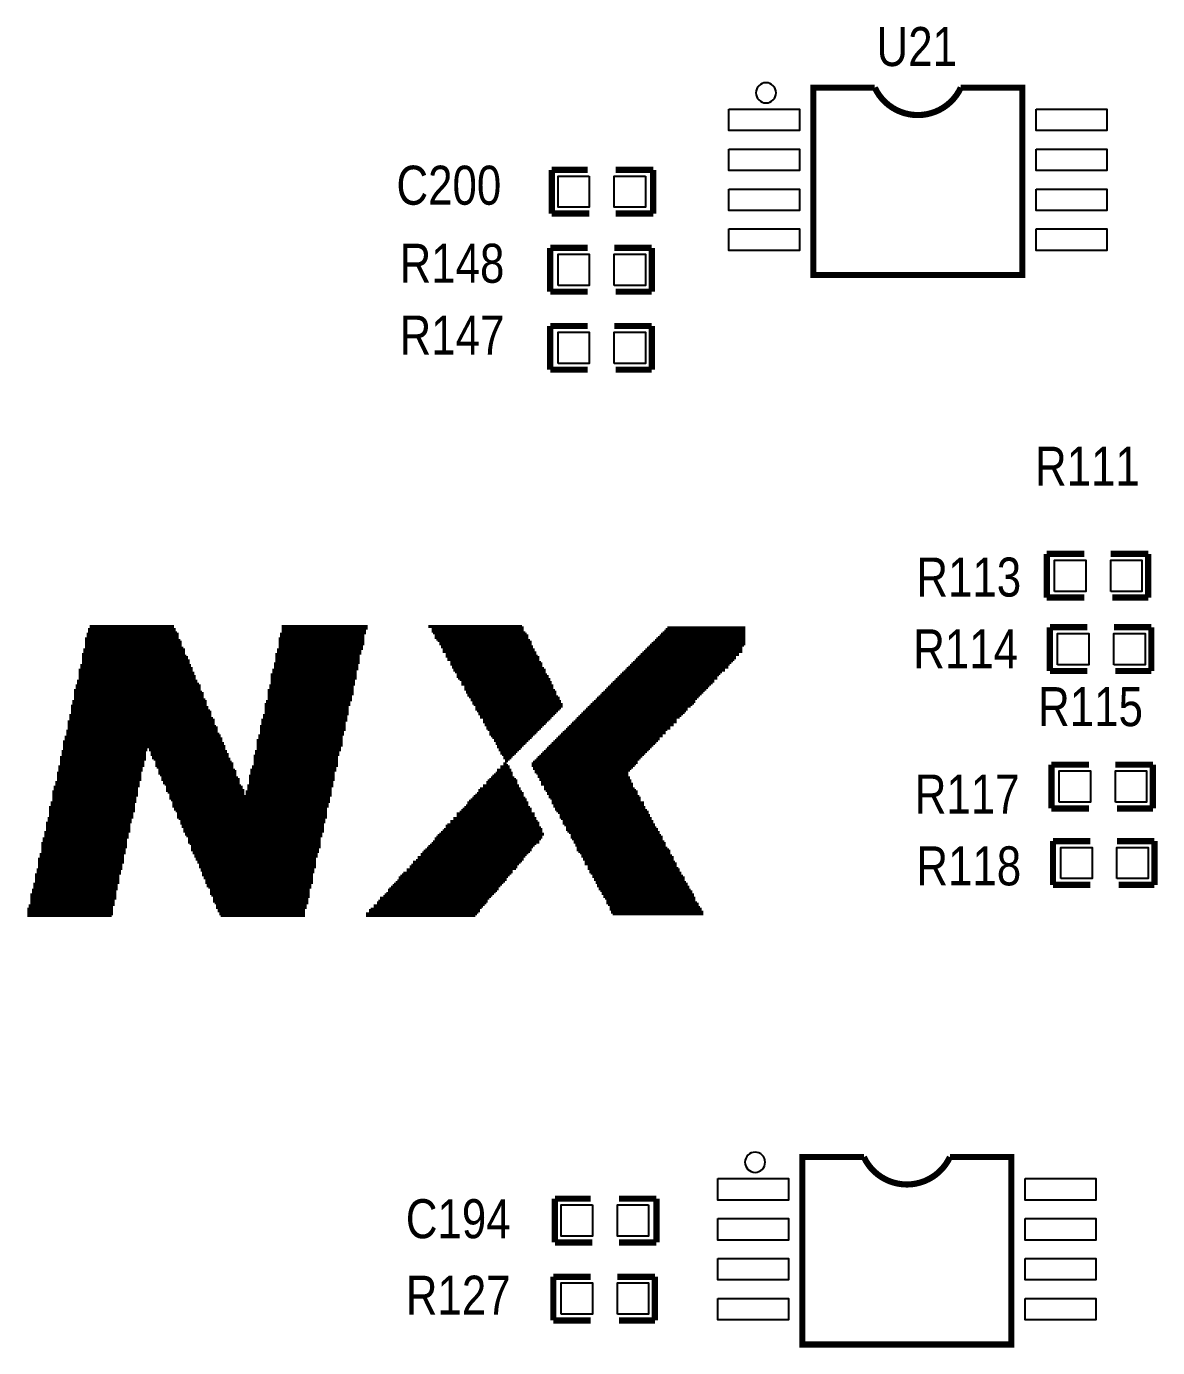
# Model space of a CAD drawing. Extents: x -16 to 114, y 9 to 99.
# Drawn here: x 76.97 to 95.38, y 48.48 to 69.97 of the extents above; entities that cross this region are included whole.
import ezdxf

# ---------------------------------------------------------------- set-up
doc = ezdxf.new("R2010")
doc.units = 0
for name, color, linetype in [('MA_PEN3', 231, 'CONTINUOUS'), ('PG_SILKSCREEN_TOP', 120, 'CONTINUOUS'), ('PIN_TOP', 92, 'CONTINUOUS'), ('RD_SILKSCREEN_TOP', 1, 'CONTINUOUS')]:
    doc.layers.add(name, color=color, linetype=linetype)

msp = doc.modelspace()

# ---------------------------------------------------------------- linework, layer by layer
at = {"layer": 'MA_PEN3', "const_width": 0.0254}
for points in [[(78.0034, 60.2234), (79.375, 60.2234)], [(78.0034, 60.198), (79.375, 60.198)], [(81.1276, 60.2234), (82.5246, 60.2234)], [(81.1276, 60.198), (82.5246, 60.198)], [(83.5152, 60.2234), (85.0392, 60.2234)], [(83.5152, 60.198), (85.0646, 60.198)], [(87.4014, 60.198), (88.6714, 60.198)], [(77.9272, 60.0202), (79.4512, 60.0202)], [(77.9272, 59.9948), (79.4766, 59.9948)], [(77.9272, 59.9694), (79.502, 59.9694)], [(77.9526, 60.0964), (79.4512, 60.0964)], [(77.9526, 60.071), (79.4512, 60.071)], [(77.9526, 60.0456), (79.4512, 60.0456)], [(77.978, 60.1726), (79.4004, 60.1726)], [(77.978, 60.1472), (79.4004, 60.1472)], [(77.978, 60.1218), (79.4258, 60.1218)], [(81.0768, 60.0202), (82.4738, 60.0202)], [(81.0768, 59.9948), (82.4738, 59.9948)], [(81.0768, 59.9694), (82.4738, 59.9694)], [(81.1022, 60.0964), (82.4992, 60.0964)], [(81.1022, 60.071), (82.4738, 60.071)], [(81.1022, 60.0456), (82.4738, 60.0456)], [(81.1276, 60.1726), (82.5246, 60.1726)], [(81.1276, 60.1472), (82.4992, 60.1472)], [(81.1276, 60.1218), (82.4992, 60.1218)], [(83.566, 60.1726), (85.0646, 60.1726)], [(83.566, 60.1472), (85.0646, 60.1472)], [(83.566, 60.1218), (85.09, 60.1218)], [(83.5914, 60.0964), (85.1154, 60.0964)], [(83.6168, 60.071), (85.1408, 60.071)], [(83.6168, 60.0456), (85.1408, 60.0456)], [(83.6168, 60.0202), (85.1408, 60.0202)], [(83.6422, 59.9948), (85.1662, 59.9948)], [(83.6676, 59.9694), (85.1916, 59.9694)], [(87.1728, 59.9694), (88.6714, 59.9694)], [(87.1982, 59.9948), (88.6714, 59.9948)], [(87.2236, 60.0202), (88.6714, 60.0202)], [(87.249, 60.0456), (88.6714, 60.0456)], [(87.2744, 60.071), (88.6714, 60.071)], [(87.2998, 60.0964), (88.6714, 60.0964)], [(87.3252, 60.1218), (88.6714, 60.1218)], [(87.3506, 60.1472), (88.6714, 60.1472)], [(87.376, 60.1726), (88.6714, 60.1726)], [(77.8764, 59.7662), (79.5528, 59.7662)], [(77.9018, 59.8424), (79.5528, 59.8424)], [(77.9018, 59.817), (79.5528, 59.817)], [(77.9018, 59.7916), (79.5528, 59.7916)], [(77.9272, 59.944), (79.502, 59.944)], [(77.9272, 59.9186), (79.502, 59.9186)], [(77.9272, 59.8932), (79.502, 59.8932)], [(77.9272, 59.8678), (79.5274, 59.8678)], [(81.026, 59.7662), (82.423, 59.7662)], [(81.0514, 59.8424), (82.4484, 59.8424)], [(81.0514, 59.817), (82.423, 59.817)], [(81.0514, 59.7916), (82.423, 59.7916)], [(81.0768, 59.944), (82.4738, 59.944)], [(81.0768, 59.9186), (82.4738, 59.9186)], [(81.0768, 59.8932), (82.4484, 59.8932)], [(81.0768, 59.8678), (82.4484, 59.8678)], [(83.693, 59.944), (85.1916, 59.944)], [(83.693, 59.9186), (85.1916, 59.9186)], [(83.7184, 59.8932), (85.217, 59.8932)], [(83.7184, 59.8678), (85.217, 59.8678)], [(83.7438, 59.8424), (85.2424, 59.8424)], [(83.7438, 59.817), (85.2424, 59.817)], [(83.7438, 59.7916), (85.2678, 59.7916)], [(83.7946, 59.7662), (85.2678, 59.7662)], [(86.9696, 59.7662), (88.5698, 59.7662)], [(86.995, 59.7916), (88.6206, 59.7916)], [(87.0204, 59.817), (88.6206, 59.817)], [(87.0458, 59.8424), (88.6206, 59.8424)], [(87.0712, 59.8678), (88.6206, 59.8678)], [(87.0966, 59.8932), (88.646, 59.8932)], [(87.122, 59.9186), (88.6714, 59.9186)], [(87.1474, 59.944), (88.6714, 59.944)], [(77.851, 59.5884), (79.6544, 59.5884)], [(77.851, 59.563), (79.6544, 59.563)], [(77.851, 59.5376), (79.6798, 59.5376)], [(77.8764, 59.7408), (79.5782, 59.7408)], [(77.8764, 59.7154), (79.6036, 59.7154)], [(77.8764, 59.69), (79.6036, 59.69)], [(77.8764, 59.6646), (79.629, 59.6646)], [(77.8764, 59.6392), (79.629, 59.6392)], [(77.8764, 59.6138), (79.629, 59.6138)], [(81.0006, 59.6138), (82.3976, 59.6138)], [(81.0006, 59.5884), (82.3722, 59.5884)], [(81.0006, 59.563), (82.3722, 59.563)], [(81.0006, 59.5376), (82.3722, 59.5376)], [(81.026, 59.7408), (82.3976, 59.7408)], [(81.026, 59.7154), (82.3976, 59.7154)], [(81.026, 59.69), (82.3976, 59.69)], [(81.026, 59.6646), (82.3976, 59.6646)], [(81.026, 59.6392), (82.3976, 59.6392)], [(83.7946, 59.7408), (85.2932, 59.7408)], [(83.7946, 59.7154), (85.3186, 59.7154)], [(83.82, 59.69), (85.3186, 59.69)], [(83.82, 59.6646), (85.3186, 59.6646)], [(83.8708, 59.6392), (85.344, 59.6392)], [(83.8708, 59.6138), (85.3694, 59.6138)], [(83.8708, 59.5884), (85.3694, 59.5884)], [(83.8962, 59.563), (85.3694, 59.563)], [(83.8962, 59.5376), (85.3948, 59.5376)], [(86.741, 59.5376), (88.392, 59.5376)], [(86.7664, 59.563), (88.392, 59.563)], [(86.7918, 59.5884), (88.4174, 59.5884)], [(86.8172, 59.6138), (88.4428, 59.6138)], [(86.8426, 59.6392), (88.4682, 59.6392)], [(86.868, 59.6646), (88.4936, 59.6646)], [(86.8934, 59.69), (88.519, 59.69)], [(86.9188, 59.7154), (88.519, 59.7154)], [(86.9442, 59.7408), (88.5698, 59.7408)], [(77.8002, 59.3344), (79.756, 59.3344)], [(77.8256, 59.5122), (79.6798, 59.5122)], [(77.8256, 59.4868), (79.6798, 59.4868)], [(77.8256, 59.4614), (79.7052, 59.4614)], [(77.8256, 59.436), (79.7052, 59.436)], [(77.8256, 59.4106), (79.7306, 59.4106)], [(77.8256, 59.3852), (79.7306, 59.3852)], [(77.8256, 59.3598), (79.7306, 59.3598)], [(80.9498, 59.436), (82.3468, 59.436)], [(80.9498, 59.4106), (82.3468, 59.4106)], [(80.9498, 59.3852), (82.3468, 59.3852)], [(80.9498, 59.3598), (82.3468, 59.3598)], [(80.9498, 59.3344), (82.3214, 59.3344)], [(80.9752, 59.5122), (82.3722, 59.5122)], [(80.9752, 59.4868), (82.3468, 59.4868)], [(80.9752, 59.4614), (82.3468, 59.4614)], [(83.9216, 59.5122), (85.4202, 59.5122)], [(83.9216, 59.4868), (85.4202, 59.4868)], [(83.947, 59.4614), (85.4202, 59.4614)], [(83.9724, 59.436), (85.4456, 59.436)], [(83.9724, 59.4106), (85.471, 59.4106)], [(83.9724, 59.3852), (85.471, 59.3852)], [(83.9978, 59.3598), (85.4964, 59.3598)], [(84.0232, 59.3344), (85.4964, 59.3344)], [(86.5378, 59.3344), (88.1634, 59.3344)], [(86.5632, 59.3598), (88.2142, 59.3598)], [(86.5886, 59.3852), (88.2142, 59.3852)], [(86.614, 59.4106), (88.2396, 59.4106)], [(86.6394, 59.436), (88.265, 59.436)], [(86.6648, 59.4614), (88.2904, 59.4614)], [(86.6902, 59.4868), (88.3412, 59.4868)], [(86.7156, 59.5122), (88.3412, 59.5122)], [(77.7494, 59.182), (79.8068, 59.182)], [(77.7494, 59.1566), (79.8322, 59.1566)], [(77.7494, 59.1312), (79.8576, 59.1312)], [(77.7494, 59.1058), (79.8576, 59.1058)], [(77.7748, 59.2582), (79.8068, 59.2582)], [(77.7748, 59.2328), (79.8068, 59.2328)], [(77.7748, 59.2074), (79.8068, 59.2074)], [(77.8002, 59.309), (79.756, 59.309)], [(77.8002, 59.2836), (79.7814, 59.2836)], [(80.899, 59.182), (82.296, 59.182)], [(80.899, 59.1566), (82.296, 59.1566)], [(80.899, 59.1312), (82.296, 59.1312)], [(80.899, 59.1058), (82.296, 59.1058)], [(80.9244, 59.2582), (82.3214, 59.2582)], [(80.9244, 59.2328), (82.296, 59.2328)], [(80.9244, 59.2074), (82.296, 59.2074)], [(80.9498, 59.309), (82.3214, 59.309)], [(80.9498, 59.2836), (82.3214, 59.2836)], [(84.0486, 59.309), (85.5218, 59.309)], [(84.0486, 59.2836), (85.5218, 59.2836)], [(84.0486, 59.2582), (85.5472, 59.2582)], [(84.0994, 59.2328), (85.5472, 59.2328)], [(84.0994, 59.2074), (85.5472, 59.2074)], [(84.0994, 59.182), (85.5726, 59.182)], [(84.1248, 59.1566), (85.598, 59.1566)], [(84.1248, 59.1312), (85.598, 59.1312)], [(84.1502, 59.1058), (85.598, 59.1058)], [(86.3092, 59.1058), (87.9602, 59.1058)], [(86.3346, 59.1312), (87.9856, 59.1312)], [(86.36, 59.1566), (88.011, 59.1566)], [(86.3854, 59.182), (88.0364, 59.182)], [(86.4108, 59.2074), (88.0618, 59.2074)], [(86.4362, 59.2328), (88.0872, 59.2328)], [(86.4616, 59.2582), (88.1126, 59.2582)], [(86.487, 59.2836), (88.138, 59.2836)], [(86.5124, 59.309), (88.1634, 59.309)], [(77.6986, 58.928), (79.9084, 58.928)], [(77.6986, 58.9026), (79.9338, 58.9026)], [(77.724, 59.0042), (79.9084, 59.0042)], [(77.724, 58.9788), (79.9084, 58.9788)], [(77.724, 58.9534), (79.9084, 58.9534)], [(77.7494, 59.0804), (79.8576, 59.0804)], [(77.7494, 59.055), (79.8576, 59.055)], [(77.7494, 59.0296), (79.883, 59.0296)], [(80.8482, 58.9534), (82.2452, 58.9534)], [(80.8482, 58.928), (82.2452, 58.928)], [(80.8482, 58.9026), (82.2198, 58.9026)], [(80.8736, 59.0042), (82.2706, 59.0042)], [(80.8736, 58.9788), (82.2452, 58.9788)], [(80.899, 59.0804), (82.2706, 59.0804)], [(80.899, 59.055), (82.2706, 59.055)], [(80.899, 59.0296), (82.2706, 59.0296)], [(84.1502, 59.0804), (85.6234, 59.0804)], [(84.1756, 59.055), (85.6488, 59.055)], [(84.201, 59.0296), (85.6488, 59.0296)], [(84.201, 59.0042), (85.6742, 59.0042)], [(84.2264, 58.9788), (85.6742, 58.9788)], [(84.2264, 58.9534), (85.6996, 58.9534)], [(84.2518, 58.928), (85.6996, 58.928)], [(84.2772, 58.9026), (85.6996, 58.9026)], [(86.106, 58.9026), (87.7824, 58.9026)], [(86.1314, 58.928), (87.8078, 58.928)], [(86.1568, 58.9534), (87.8332, 58.9534)], [(86.1822, 58.9788), (87.8586, 58.9788)], [(86.2076, 59.0042), (87.8586, 59.0042)], [(86.233, 59.0296), (87.884, 59.0296)], [(86.2584, 59.055), (87.9094, 59.055)], [(86.2838, 59.0804), (87.9348, 59.0804)], [(77.6478, 58.674), (80.0354, 58.674)], [(77.6732, 58.7756), (79.9846, 58.7756)], [(77.6732, 58.7502), (79.9846, 58.7502)], [(77.6732, 58.7248), (80.01, 58.7248)], [(77.6732, 58.6994), (80.0354, 58.6994)], [(77.6986, 58.8772), (79.9338, 58.8772)], [(77.6986, 58.8518), (79.9592, 58.8518)], [(77.6986, 58.8264), (79.9846, 58.8264)], [(77.6986, 58.801), (79.9846, 58.801)], [(80.7974, 58.6994), (82.1944, 58.6994)], [(80.7974, 58.674), (82.1944, 58.674)], [(80.8228, 58.7756), (82.2198, 58.7756)], [(80.8228, 58.7502), (82.1944, 58.7502)], [(80.8228, 58.7248), (82.1944, 58.7248)], [(80.8482, 58.8772), (82.2198, 58.8772)], [(80.8482, 58.8518), (82.2198, 58.8518)], [(80.8482, 58.8264), (82.2198, 58.8264)], [(80.8482, 58.801), (82.2198, 58.801)], [(84.2772, 58.8772), (85.6742, 58.8772)], [(84.2772, 58.8518), (85.6488, 58.8518)], [(84.3026, 58.8264), (85.6234, 58.8264)], [(84.328, 58.801), (85.598, 58.801)], [(84.328, 58.7756), (85.5726, 58.7756)], [(84.3534, 58.7502), (85.5472, 58.7502)], [(84.3534, 58.7248), (85.5218, 58.7248)], [(84.4042, 58.6994), (85.4964, 58.6994)], [(84.4042, 58.674), (85.471, 58.674)], [(85.8774, 58.674), (87.5538, 58.674)], [(85.9028, 58.6994), (87.5538, 58.6994)], [(85.9282, 58.7248), (87.6046, 58.7248)], [(85.9536, 58.7502), (87.63, 58.7502)], [(85.979, 58.7756), (87.6554, 58.7756)], [(86.0044, 58.801), (87.6808, 58.801)], [(86.0298, 58.8264), (87.7062, 58.8264)], [(86.0552, 58.8518), (87.7316, 58.8518)], [(86.0806, 58.8772), (87.7316, 58.8772)], [(77.6224, 58.5216), (80.0862, 58.5216)], [(77.6224, 58.4962), (80.0862, 58.4962)], [(77.6224, 58.4708), (80.1116, 58.4708)], [(77.6478, 58.6486), (80.0354, 58.6486)], [(77.6478, 58.6232), (80.0354, 58.6232)], [(77.6478, 58.5978), (80.0608, 58.5978)], [(77.6478, 58.5724), (80.0862, 58.5724)], [(77.6478, 58.547), (80.0862, 58.547)], [(80.772, 58.5978), (82.169, 58.5978)], [(80.772, 58.5724), (82.169, 58.5724)], [(80.772, 58.547), (82.169, 58.547)], [(80.772, 58.5216), (82.169, 58.5216)], [(80.772, 58.4962), (82.1436, 58.4962)], [(80.772, 58.4708), (82.1436, 58.4708)], [(80.7974, 58.6486), (82.169, 58.6486)], [(80.7974, 58.6232), (82.169, 58.6232)], [(84.4042, 58.6486), (85.4456, 58.6486)], [(84.4296, 58.6232), (85.4202, 58.6232)], [(84.4296, 58.5978), (85.3948, 58.5978)], [(84.455, 58.5724), (85.3694, 58.5724)], [(84.455, 58.547), (85.344, 58.547)], [(84.4804, 58.5216), (85.3186, 58.5216)], [(84.5058, 58.4962), (85.2932, 58.4962)], [(84.5058, 58.4708), (85.2678, 58.4708)], [(85.6742, 58.4708), (87.376, 58.4708)], [(85.6996, 58.4962), (87.376, 58.4962)], [(85.725, 58.5216), (87.4014, 58.5216)], [(85.7504, 58.547), (87.4522, 58.547)], [(85.7758, 58.5724), (87.4522, 58.5724)], [(85.8012, 58.5978), (87.503, 58.5978)], [(85.8266, 58.6232), (87.503, 58.6232)], [(85.852, 58.6486), (87.5538, 58.6486)], [(77.5716, 58.3438), (80.1624, 58.3438)], [(77.5716, 58.3184), (80.1878, 58.3184)], [(77.5716, 58.293), (80.1878, 58.293)], [(77.5716, 58.2676), (80.2132, 58.2676)], [(77.5716, 58.2422), (80.2132, 58.2422)], [(77.597, 58.42), (80.137, 58.42)], [(77.597, 58.3946), (80.1624, 58.3946)], [(77.597, 58.3692), (80.1624, 58.3692)], [(77.6224, 58.4454), (80.137, 58.4454)], [(80.7212, 58.3692), (82.1182, 58.3692)], [(80.7212, 58.3438), (82.1182, 58.3438)], [(80.7212, 58.3184), (82.1182, 58.3184)], [(80.7212, 58.293), (82.1182, 58.293)], [(80.7212, 58.2676), (82.1182, 58.2676)], [(80.7212, 58.2422), (82.0928, 58.2422)], [(80.7466, 58.4454), (82.1436, 58.4454)], [(80.7466, 58.42), (82.1182, 58.42)], [(80.7466, 58.3946), (82.1182, 58.3946)], [(84.5058, 58.4454), (85.2424, 58.4454)], [(84.5312, 58.42), (85.217, 58.42)], [(84.5566, 58.3946), (85.1916, 58.3946)], [(84.582, 58.3692), (85.1662, 58.3692)], [(84.582, 58.3438), (85.1408, 58.3438)], [(84.6074, 58.3184), (85.1154, 58.3184)], [(84.6074, 58.293), (85.09, 58.293)], [(84.6328, 58.2676), (85.0646, 58.2676)], [(84.6328, 58.2422), (85.0392, 58.2422)], [(85.4456, 58.2422), (87.1474, 58.2422)], [(85.471, 58.2676), (87.1728, 58.2676)], [(85.4964, 58.293), (87.1982, 58.293)], [(85.5218, 58.3184), (87.2236, 58.3184)], [(85.5472, 58.3438), (87.249, 58.3438)], [(85.5726, 58.3692), (87.2744, 58.3692)], [(85.598, 58.3946), (87.2744, 58.3946)], [(85.6234, 58.42), (87.3252, 58.42)], [(85.6488, 58.4454), (87.3252, 58.4454)], [(77.5208, 58.0898), (78.9178, 58.0898)], [(77.5208, 58.0644), (78.9178, 58.0644)], [(77.5208, 58.039), (78.9178, 58.039)], [(77.5462, 58.1914), (78.9432, 58.1914)], [(77.5462, 58.166), (78.9178, 58.166)], [(77.5462, 58.1406), (78.9178, 58.1406)], [(77.5462, 58.1152), (78.9178, 58.1152)], [(77.5716, 58.2168), (78.9432, 58.2168)], [(78.9686, 58.2168), (80.2132, 58.2168)], [(78.9686, 58.1914), (80.2386, 58.1914)], [(78.994, 58.166), (80.2386, 58.166)], [(78.994, 58.1406), (80.264, 58.1406)], [(78.994, 58.1152), (80.264, 58.1152)], [(79.0194, 58.0898), (80.264, 58.0898)], [(79.0194, 58.0644), (80.2894, 58.0644)], [(79.0448, 58.039), (80.2894, 58.039)], [(80.6704, 58.1152), (82.0674, 58.1152)], [(80.6704, 58.0898), (82.042, 58.0898)], [(80.6704, 58.0644), (82.042, 58.0644)], [(80.6704, 58.039), (82.042, 58.039)], [(80.6958, 58.1914), (82.0928, 58.1914)], [(80.6958, 58.166), (82.0674, 58.166)], [(80.6958, 58.1406), (82.0674, 58.1406)], [(80.7212, 58.2168), (82.0928, 58.2168)], [(84.6582, 58.2168), (85.0138, 58.2168)], [(84.6582, 58.1914), (84.9884, 58.1914)], [(84.6836, 58.166), (84.963, 58.166)], [(84.6836, 58.1406), (84.9376, 58.1406)], [(84.709, 58.1152), (84.9122, 58.1152)], [(84.7344, 58.0898), (84.8868, 58.0898)], [(84.7344, 58.0644), (84.8614, 58.0644)], [(84.7598, 58.039), (84.836, 58.039)], [(85.2424, 58.039), (86.9442, 58.039)], [(85.2678, 58.0644), (86.9696, 58.0644)], [(85.2932, 58.0898), (86.995, 58.0898)], [(85.3186, 58.1152), (87.0204, 58.1152)], [(85.344, 58.1406), (87.0458, 58.1406)], [(85.3694, 58.166), (87.0712, 58.166)], [(85.3948, 58.1914), (87.0966, 58.1914)], [(85.4202, 58.2168), (87.122, 58.2168)], [(77.47, 57.8358), (78.8416, 57.8358)], [(77.47, 57.8104), (78.8416, 57.8104)], [(77.4954, 57.9374), (78.8924, 57.9374)], [(77.4954, 57.912), (78.867, 57.912)], [(77.4954, 57.8866), (78.867, 57.8866)], [(77.4954, 57.8612), (78.867, 57.8612)], [(77.5208, 58.0136), (78.8924, 58.0136)], [(77.5208, 57.9882), (78.8924, 57.9882)], [(77.5208, 57.9628), (78.8924, 57.9628)], [(79.0702, 58.0136), (80.3148, 58.0136)], [(79.0702, 57.9882), (80.3402, 57.9882)], [(79.0702, 57.9628), (80.3402, 57.9628)], [(79.0702, 57.9374), (80.3402, 57.9374)], [(79.0956, 57.912), (80.3402, 57.912)], [(79.121, 57.8866), (80.3656, 57.8866)], [(79.121, 57.8612), (80.391, 57.8612)], [(79.121, 57.8358), (80.391, 57.8358)], [(79.121, 57.8104), (80.391, 57.8104)], [(80.6196, 57.8866), (82.0166, 57.8866)], [(80.6196, 57.8612), (82.0166, 57.8612)], [(80.6196, 57.8358), (81.9912, 57.8358)], [(80.6196, 57.8104), (81.9912, 57.8104)], [(80.645, 57.9374), (82.042, 57.9374)], [(80.645, 57.912), (82.0166, 57.912)], [(80.6704, 58.0136), (82.042, 58.0136)], [(80.6704, 57.9882), (82.042, 57.9882)], [(80.6704, 57.9628), (82.042, 57.9628)], [(84.582, 57.8104), (84.8868, 57.8104)], [(84.6074, 57.8358), (84.8868, 57.8358)], [(84.6328, 57.8866), (84.8614, 57.8866)], [(84.6328, 57.8612), (84.8614, 57.8612)], [(84.6836, 57.9374), (84.836, 57.9374)], [(84.6836, 57.912), (84.836, 57.912)], [(84.7344, 57.9882), (84.7852, 57.9882)], [(84.7344, 57.9628), (84.8106, 57.9628)], [(84.7598, 58.0136), (84.8106, 58.0136)], [(85.1916, 57.9882), (86.9188, 57.9882)], [(85.1916, 57.9628), (86.8934, 57.9628)], [(85.1916, 57.9374), (86.868, 57.9374)], [(85.217, 58.0136), (86.9188, 58.0136)], [(85.217, 57.912), (86.8426, 57.912)], [(85.217, 57.8866), (86.8172, 57.8866)], [(85.2424, 57.8612), (86.7918, 57.8612)], [(85.2424, 57.8358), (86.7664, 57.8358)], [(85.2678, 57.8104), (86.7664, 57.8104)], [(77.4192, 57.6072), (78.8162, 57.6072)], [(77.4446, 57.6834), (78.8162, 57.6834)], [(77.4446, 57.658), (78.8162, 57.658)], [(77.4446, 57.6326), (78.8162, 57.6326)], [(77.47, 57.785), (78.8416, 57.785)], [(77.47, 57.7596), (78.8416, 57.7596)], [(77.47, 57.7342), (78.8416, 57.7342)], [(77.47, 57.7088), (78.8416, 57.7088)], [(79.1464, 57.785), (80.391, 57.785)], [(79.1718, 57.7596), (80.4164, 57.7596)], [(79.1718, 57.7342), (80.4418, 57.7342)], [(79.1718, 57.7088), (80.4418, 57.7088)], [(79.1972, 57.6834), (80.4418, 57.6834)], [(79.1972, 57.658), (80.4418, 57.658)], [(79.2226, 57.6326), (80.4672, 57.6326)], [(79.248, 57.6072), (80.4926, 57.6072)], [(80.5688, 57.6326), (81.9658, 57.6326)], [(80.5688, 57.6072), (81.9658, 57.6072)], [(80.5942, 57.785), (81.9912, 57.785)], [(80.5942, 57.7596), (81.9912, 57.7596)], [(80.5942, 57.7342), (81.9912, 57.7342)], [(80.5942, 57.7088), (81.9912, 57.7088)], [(80.5942, 57.6834), (81.9658, 57.6834)], [(80.5942, 57.658), (81.9658, 57.658)], [(84.4042, 57.6326), (84.9884, 57.6326)], [(84.4042, 57.6072), (84.9884, 57.6072)], [(84.455, 57.6834), (84.963, 57.6834)], [(84.455, 57.658), (84.963, 57.658)], [(84.4804, 57.7088), (84.963, 57.7088)], [(84.5058, 57.7342), (84.9376, 57.7342)], [(84.5312, 57.7596), (84.9122, 57.7596)], [(84.5566, 57.785), (84.8868, 57.785)], [(85.2932, 57.785), (86.7664, 57.785)], [(85.2932, 57.7596), (86.7918, 57.7596)], [(85.3186, 57.7342), (86.7918, 57.7342)], [(85.3186, 57.7088), (86.8172, 57.7088)], [(85.344, 57.6834), (86.8172, 57.6834)], [(85.344, 57.658), (86.8426, 57.658)], [(85.344, 57.6326), (86.8426, 57.6326)], [(85.3948, 57.6072), (86.8426, 57.6072)], [(77.3938, 57.531), (78.7908, 57.531)], [(77.3938, 57.5056), (78.7908, 57.5056)], [(77.3938, 57.4802), (78.7908, 57.4802)], [(77.3938, 57.4548), (78.7908, 57.4548)], [(77.3938, 57.4294), (78.7654, 57.4294)], [(77.3938, 57.404), (78.7654, 57.404)], [(77.3938, 57.3786), (78.7654, 57.3786)], [(77.4192, 57.5818), (78.7908, 57.5818)], [(77.4192, 57.5564), (78.7908, 57.5564)], [(79.248, 57.5818), (80.4926, 57.5818)], [(79.248, 57.5564), (80.518, 57.5564)], [(79.248, 57.531), (80.518, 57.531)], [(79.2734, 57.5056), (80.518, 57.5056)], [(79.2988, 57.4802), (80.518, 57.4802)], [(79.2988, 57.4548), (81.9404, 57.4548)], [(79.2988, 57.4294), (81.915, 57.4294)], [(79.2988, 57.404), (81.915, 57.404)], [(79.3242, 57.3786), (81.915, 57.3786)], [(80.5434, 57.531), (81.9404, 57.531)], [(80.5434, 57.5056), (81.9404, 57.5056)], [(80.5434, 57.4802), (81.9404, 57.4802)], [(80.5688, 57.5818), (81.9404, 57.5818)], [(80.5688, 57.5564), (81.9404, 57.5564)], [(84.1756, 57.3786), (85.1154, 57.3786)], [(84.201, 57.404), (85.1154, 57.404)], [(84.2264, 57.4294), (85.09, 57.4294)], [(84.2518, 57.4548), (85.0646, 57.4548)], [(84.2772, 57.4802), (85.0646, 57.4802)], [(84.3026, 57.5056), (85.0646, 57.5056)], [(84.328, 57.5564), (85.0138, 57.5564)], [(84.328, 57.531), (85.0392, 57.531)], [(84.3534, 57.5818), (85.0138, 57.5818)], [(85.3948, 57.5818), (86.868, 57.5818)], [(85.3948, 57.5564), (86.8934, 57.5564)], [(85.4202, 57.531), (86.9188, 57.531)], [(85.4456, 57.5056), (86.9188, 57.5056)], [(85.4456, 57.4802), (86.9188, 57.4802)], [(85.471, 57.4548), (86.9442, 57.4548)], [(85.471, 57.4294), (86.9696, 57.4294)], [(85.4964, 57.404), (86.9696, 57.404)], [(85.5218, 57.3786), (86.9696, 57.3786)], [(77.343, 57.277), (78.74, 57.277)], [(77.343, 57.2516), (78.74, 57.2516)], [(77.343, 57.2262), (78.74, 57.2262)], [(77.343, 57.2008), (78.74, 57.2008)], [(77.343, 57.1754), (78.7146, 57.1754)], [(77.3684, 57.3532), (78.7654, 57.3532)], [(77.3684, 57.3278), (78.74, 57.3278)], [(77.3684, 57.3024), (78.74, 57.3024)], [(79.3496, 57.3532), (81.915, 57.3532)], [(79.3496, 57.3278), (81.8896, 57.3278)], [(79.3496, 57.3024), (81.8896, 57.3024)], [(79.3496, 57.277), (81.8896, 57.277)], [(79.375, 57.2516), (81.8642, 57.2516)], [(79.375, 57.2262), (81.8642, 57.2262)], [(79.4004, 57.2008), (81.8642, 57.2008)], [(79.4258, 57.1754), (81.8642, 57.1754)], [(83.9724, 57.1754), (85.2424, 57.1754)], [(84.0232, 57.2008), (85.1916, 57.2008)], [(84.0486, 57.2262), (85.1916, 57.2262)], [(84.074, 57.2516), (85.1916, 57.2516)], [(84.0994, 57.277), (85.1662, 57.277)], [(84.1248, 57.3024), (85.1408, 57.3024)], [(84.1502, 57.3532), (85.1408, 57.3532)], [(84.1502, 57.3278), (85.1408, 57.3278)], [(85.5218, 57.3532), (87.0204, 57.3532)], [(85.5218, 57.3278), (87.0204, 57.3278)], [(85.5472, 57.3024), (87.0204, 57.3024)], [(85.5472, 57.277), (87.0458, 57.277)], [(85.5726, 57.2516), (87.0458, 57.2516)], [(85.5726, 57.2262), (87.0712, 57.2262)], [(85.598, 57.2008), (87.0966, 57.2008)], [(85.6234, 57.1754), (87.0966, 57.1754)], [(77.2922, 57.023), (78.6892, 57.023)], [(77.2922, 56.9976), (78.6638, 56.9976)], [(77.2922, 56.9722), (78.6638, 56.9722)], [(77.3176, 57.0992), (78.7146, 57.0992)], [(77.3176, 57.0738), (78.6892, 57.0738)], [(77.3176, 57.0484), (78.6892, 57.0484)], [(77.343, 57.15), (78.7146, 57.15)], [(77.343, 57.1246), (78.7146, 57.1246)], [(79.4258, 57.15), (81.8642, 57.15)], [(79.4258, 57.1246), (81.8642, 57.1246)], [(79.4258, 57.0992), (81.8642, 57.0992)], [(79.4512, 57.0738), (81.8388, 57.0738)], [(79.4766, 57.0484), (81.8388, 57.0484)], [(79.4766, 57.023), (81.8388, 57.023)], [(79.4766, 56.9976), (81.8134, 56.9976)], [(79.502, 56.9722), (81.8134, 56.9722)], [(83.7946, 56.9722), (85.3186, 56.9722)], [(83.82, 56.9976), (85.3186, 56.9976)], [(83.8708, 57.0484), (85.2932, 57.0484)], [(83.8708, 57.023), (85.3186, 57.023)], [(83.9216, 57.0992), (85.2678, 57.0992)], [(83.9216, 57.0738), (85.2678, 57.0738)], [(83.9724, 57.15), (85.2424, 57.15)], [(83.9724, 57.1246), (85.2424, 57.1246)], [(85.6488, 57.15), (87.122, 57.15)], [(85.6488, 57.1246), (87.122, 57.1246)], [(85.6488, 57.0992), (87.1474, 57.0992)], [(85.6742, 57.0738), (87.1474, 57.0738)], [(85.6996, 57.0484), (87.1728, 57.0484)], [(85.6996, 57.023), (87.1728, 57.023)], [(85.6996, 56.9976), (87.1982, 56.9976)], [(85.725, 56.9722), (87.1982, 56.9722)], [(77.2414, 56.769), (78.6384, 56.769)], [(77.2414, 56.7436), (78.613, 56.7436)], [(77.2668, 56.8706), (78.6638, 56.8706)], [(77.2668, 56.8452), (78.6384, 56.8452)], [(77.2668, 56.8198), (78.6384, 56.8198)], [(77.2668, 56.7944), (78.6384, 56.7944)], [(77.2922, 56.9468), (78.6638, 56.9468)], [(77.2922, 56.9214), (78.6638, 56.9214)], [(77.2922, 56.896), (78.6638, 56.896)], [(79.502, 56.9468), (81.8134, 56.9468)], [(79.5274, 56.9214), (81.8134, 56.9214)], [(79.5274, 56.896), (81.8134, 56.896)], [(79.5274, 56.8706), (81.8134, 56.8706)], [(79.5528, 56.8452), (81.788, 56.8452)], [(79.5528, 56.8198), (81.788, 56.8198)], [(79.5782, 56.7944), (81.788, 56.7944)], [(79.6036, 56.769), (81.7626, 56.769)], [(79.6036, 56.7436), (81.7626, 56.7436)], [(83.6168, 56.769), (85.3694, 56.769)], [(83.6168, 56.7436), (85.344, 56.7436)], [(83.6422, 56.7944), (85.3694, 56.7944)], [(83.6676, 56.8198), (85.3948, 56.8198)], [(83.693, 56.8452), (85.3948, 56.8452)], [(83.7184, 56.8706), (85.3694, 56.8706)], [(83.7438, 56.896), (85.3694, 56.896)], [(83.7692, 56.9214), (85.3694, 56.9214)], [(83.7946, 56.9468), (85.344, 56.9468)], [(85.7504, 56.9468), (87.2236, 56.9468)], [(85.7504, 56.9214), (87.249, 56.9214)], [(85.7504, 56.896), (87.249, 56.896)], [(85.7758, 56.8706), (87.2744, 56.8706)], [(85.8012, 56.8452), (87.2744, 56.8452)], [(85.8266, 56.8198), (87.2998, 56.8198)], [(85.8266, 56.7944), (87.3252, 56.7944)], [(85.8266, 56.769), (87.3252, 56.769)], [(85.852, 56.7436), (87.3252, 56.7436)], [(77.216, 56.6928), (78.613, 56.6928)], [(77.216, 56.6674), (78.613, 56.6674)], [(77.216, 56.642), (78.613, 56.642)], [(77.216, 56.6166), (78.613, 56.6166)], [(77.216, 56.5912), (78.5876, 56.5912)], [(77.216, 56.5658), (78.5876, 56.5658)], [(77.216, 56.5404), (78.5876, 56.5404)], [(77.2414, 56.7182), (78.613, 56.7182)], [(79.6036, 56.7182), (81.7626, 56.7182)], [(79.6036, 56.6928), (81.7626, 56.6928)], [(79.629, 56.6674), (81.7626, 56.6674)], [(79.6544, 56.642), (81.7626, 56.642)], [(79.6544, 56.6166), (81.7626, 56.6166)], [(79.6544, 56.5912), (81.7372, 56.5912)], [(79.6544, 56.5658), (81.7372, 56.5658)], [(79.6798, 56.5404), (81.7372, 56.5404)], [(83.4136, 56.5404), (85.1662, 56.5404)], [(83.439, 56.5658), (85.1916, 56.5658)], [(83.4644, 56.5912), (85.1916, 56.5912)], [(83.4898, 56.6166), (85.217, 56.6166)], [(83.5152, 56.642), (85.2424, 56.642)], [(83.5406, 56.6674), (85.2678, 56.6674)], [(83.566, 56.6928), (85.3186, 56.6928)], [(83.5914, 56.7182), (85.3186, 56.7182)], [(85.8774, 56.7182), (87.3506, 56.7182)], [(85.8774, 56.6928), (87.376, 56.6928)], [(85.9028, 56.6674), (87.376, 56.6674)], [(85.9028, 56.642), (87.376, 56.642)], [(85.9282, 56.6166), (87.4014, 56.6166)], [(85.9282, 56.5912), (87.4268, 56.5912)], [(85.9282, 56.5658), (87.4522, 56.5658)], [(85.9536, 56.5404), (87.4522, 56.5404)], [(77.1652, 56.4388), (78.5622, 56.4388)], [(77.1652, 56.4134), (78.5622, 56.4134)], [(77.1652, 56.388), (78.5622, 56.388)], [(77.1652, 56.3626), (78.5622, 56.3626)], [(77.1652, 56.3372), (78.5368, 56.3372)], [(77.1652, 56.3118), (78.5368, 56.3118)], [(77.1906, 56.515), (78.5876, 56.515)], [(77.1906, 56.4896), (78.5622, 56.4896)], [(77.1906, 56.4642), (78.5622, 56.4642)], [(79.6798, 56.515), (81.7118, 56.515)], [(79.7052, 56.4896), (81.7118, 56.4896)], [(79.7052, 56.4642), (81.7118, 56.4642)], [(79.7306, 56.4388), (81.6864, 56.4388)], [(79.7306, 56.4134), (81.6864, 56.4134)], [(79.756, 56.388), (81.6864, 56.388)], [(79.756, 56.3626), (81.6864, 56.3626)], [(79.7814, 56.3372), (81.6864, 56.3372)], [(79.7814, 56.3118), (81.6864, 56.3118)], [(83.2104, 56.3118), (84.963, 56.3118)], [(83.2358, 56.3372), (84.9884, 56.3372)], [(83.2612, 56.388), (85.0392, 56.388)], [(83.2612, 56.3626), (85.0138, 56.3626)], [(83.312, 56.4134), (85.0646, 56.4134)], [(83.3374, 56.4642), (85.09, 56.4642)], [(83.3374, 56.4388), (85.0646, 56.4388)], [(83.3882, 56.515), (85.1408, 56.515)], [(83.3882, 56.4896), (85.1154, 56.4896)], [(85.979, 56.515), (87.4522, 56.515)], [(86.0044, 56.4896), (87.4776, 56.4896)], [(86.0044, 56.4642), (87.503, 56.4642)], [(86.0298, 56.4388), (87.503, 56.4388)], [(86.0298, 56.4134), (87.503, 56.4134)], [(86.0552, 56.388), (87.5284, 56.388)], [(86.0552, 56.3626), (87.5538, 56.3626)], [(86.0552, 56.3372), (87.5538, 56.3372)], [(86.106, 56.3118), (87.5538, 56.3118)], [(77.1144, 56.1848), (78.5114, 56.1848)], [(77.1144, 56.1594), (78.486, 56.1594)], [(77.1144, 56.134), (78.486, 56.134)], [(77.1144, 56.1086), (78.486, 56.1086)], [(77.1398, 56.261), (78.5368, 56.261)], [(77.1398, 56.2356), (78.5114, 56.2356)], [(77.1398, 56.2102), (78.5114, 56.2102)], [(77.1652, 56.2864), (78.5368, 56.2864)], [(79.7814, 56.2864), (81.6864, 56.2864)], [(79.8068, 56.261), (81.661, 56.261)], [(79.8068, 56.2356), (81.661, 56.2356)], [(79.8322, 56.2102), (81.661, 56.2102)], [(79.8322, 56.1848), (81.6356, 56.1848)], [(79.8322, 56.1594), (81.6356, 56.1594)], [(79.8576, 56.134), (81.6356, 56.134)], [(79.8576, 56.1086), (81.6356, 56.1086)], [(83.0326, 56.134), (84.8106, 56.134)], [(83.0326, 56.1086), (84.7852, 56.1086)], [(83.058, 56.1594), (84.836, 56.1594)], [(83.0834, 56.1848), (84.8614, 56.1848)], [(83.1088, 56.2102), (84.8868, 56.2102)], [(83.1596, 56.261), (84.9376, 56.261)], [(83.1596, 56.2356), (84.8868, 56.2356)], [(83.2104, 56.2864), (84.963, 56.2864)], [(86.106, 56.2864), (87.5792, 56.2864)], [(86.106, 56.261), (87.6046, 56.261)], [(86.1314, 56.2356), (87.6046, 56.2356)], [(86.1314, 56.2102), (87.63, 56.2102)], [(86.1568, 56.1848), (87.63, 56.1848)], [(86.1822, 56.1594), (87.6554, 56.1594)], [(86.1822, 56.134), (87.6808, 56.134)], [(86.2076, 56.1086), (87.6808, 56.1086)], [(77.0636, 55.9308), (78.4606, 55.9308)], [(77.0636, 55.9054), (78.4352, 55.9054)], [(77.0636, 55.88), (78.4352, 55.88)], [(77.089, 56.0324), (78.486, 56.0324)], [(77.089, 56.007), (78.4606, 56.007)], [(77.089, 55.9816), (78.4606, 55.9816)], [(77.089, 55.9562), (78.4606, 55.9562)], [(77.1144, 56.0832), (78.486, 56.0832)], [(77.1144, 56.0578), (78.486, 56.0578)], [(79.883, 56.0832), (81.6356, 56.0832)], [(79.883, 56.0578), (81.6356, 56.0578)], [(79.883, 56.0324), (81.6356, 56.0324)], [(79.9084, 56.007), (81.6102, 56.007)], [(79.9084, 55.9816), (81.6102, 55.9816)], [(79.9338, 55.9562), (81.6102, 55.9562)], [(79.9592, 55.9308), (81.5848, 55.9308)], [(79.9592, 55.9054), (81.5848, 55.9054)], [(79.9592, 55.88), (81.5848, 55.88)], [(82.8294, 55.88), (84.6074, 55.88)], [(82.8548, 55.9308), (84.6582, 55.9308)], [(82.8548, 55.9054), (84.6328, 55.9054)], [(82.8802, 55.9562), (84.6582, 55.9562)], [(82.9056, 55.9816), (84.6836, 55.9816)], [(82.931, 56.007), (84.709, 56.007)], [(82.9564, 56.0324), (84.7344, 56.0324)], [(82.9818, 56.0578), (84.7598, 56.0578)], [(83.0072, 56.0832), (84.7852, 56.0832)], [(86.2076, 56.0832), (87.6808, 56.0832)], [(86.233, 56.0578), (87.7062, 56.0578)], [(86.233, 56.0324), (87.7316, 56.0324)], [(86.2584, 56.007), (87.7316, 56.007)], [(86.2584, 55.9816), (87.757, 55.9816)], [(86.2838, 55.9562), (87.757, 55.9562)], [(86.2838, 55.9308), (87.7824, 55.9308)], [(86.3092, 55.9054), (87.8078, 55.9054)], [(86.3346, 55.88), (87.8078, 55.88)], [(77.0128, 55.6768), (78.4098, 55.6768)], [(77.0382, 55.8546), (78.4352, 55.8546)], [(77.0382, 55.8292), (78.4352, 55.8292)], [(77.0382, 55.8038), (78.4352, 55.8038)], [(77.0382, 55.7784), (78.4352, 55.7784)], [(77.0382, 55.753), (78.4098, 55.753)], [(77.0382, 55.7276), (78.4098, 55.7276)], [(77.0382, 55.7022), (78.4098, 55.7022)], [(79.9592, 55.8546), (81.5848, 55.8546)], [(79.9846, 55.8292), (81.5848, 55.8292)], [(80.01, 55.8038), (81.5848, 55.8038)], [(80.01, 55.7784), (81.5594, 55.7784)], [(80.01, 55.753), (81.5594, 55.753)], [(80.01, 55.7276), (81.5594, 55.7276)], [(80.0354, 55.7022), (81.5594, 55.7022)], [(80.0608, 55.6768), (81.534, 55.6768)], [(82.6262, 55.6768), (84.4296, 55.6768)], [(82.677, 55.7276), (84.4804, 55.7276)], [(82.677, 55.7022), (84.455, 55.7022)], [(82.7024, 55.753), (84.4804, 55.753)], [(82.7278, 55.8038), (84.5312, 55.8038)], [(82.7278, 55.7784), (84.5058, 55.7784)], [(82.7786, 55.8292), (84.5566, 55.8292)], [(82.804, 55.8546), (84.582, 55.8546)], [(86.3346, 55.8546), (87.8332, 55.8546)], [(86.36, 55.8292), (87.8332, 55.8292)], [(86.36, 55.8038), (87.8586, 55.8038)], [(86.3854, 55.7784), (87.8586, 55.7784)], [(86.4108, 55.753), (87.8586, 55.753)], [(86.4108, 55.7276), (87.884, 55.7276)], [(86.4108, 55.7022), (87.9094, 55.7022)], [(86.4362, 55.6768), (87.9094, 55.6768)], [(76.9874, 55.626), (78.3844, 55.626)], [(76.9874, 55.6006), (78.3844, 55.6006)], [(76.9874, 55.5752), (78.3844, 55.5752)], [(76.9874, 55.5498), (78.3844, 55.5498)], [(76.9874, 55.5244), (78.3844, 55.5244)], [(76.9874, 55.499), (78.359, 55.499)], [(77.0128, 55.6514), (78.3844, 55.6514)], [(80.0608, 55.6514), (81.534, 55.6514)], [(80.0608, 55.626), (81.534, 55.626)], [(80.0862, 55.6006), (81.5086, 55.6006)], [(80.0862, 55.5752), (81.5086, 55.5752)], [(80.1116, 55.5498), (81.5086, 55.5498)], [(80.1116, 55.5244), (81.5086, 55.5244)], [(80.137, 55.499), (81.5086, 55.499)], [(82.4992, 55.5498), (84.328, 55.5498)], [(82.4992, 55.5244), (84.3026, 55.5244)], [(82.4992, 55.499), (84.2772, 55.499)], [(82.55, 55.6006), (84.3534, 55.6006)], [(82.55, 55.5752), (84.3534, 55.5752)], [(82.5754, 55.626), (84.3788, 55.626)], [(82.6262, 55.6514), (84.4042, 55.6514)], [(86.4616, 55.6514), (87.9348, 55.6514)], [(86.4616, 55.626), (87.9602, 55.626)], [(86.4616, 55.6006), (87.9602, 55.6006)], [(86.487, 55.5752), (87.9856, 55.5752)], [(86.487, 55.5498), (87.9856, 55.5498)], [(86.5124, 55.5244), (87.9856, 55.5244)]]:
    msp.add_lwpolyline(points, dxfattribs=at)
at = {"layer": 'PG_SILKSCREEN_TOP'}
for points in [[(89.1702, 68.893, 1), (88.8422, 68.893, 1)], [(88.9924, 51.494, 1), (88.6644, 51.494, 1)]]:
    msp.add_lwpolyline(points, format="xyb", close=True, dxfattribs=at)
for points, const_width in [([(89.7762, 68.453), (89.7762, 68.978), (90.7762, 68.978)], 0.1), ([(93.1762, 67.803), (93.1762, 68.978), (92.1762, 68.978)], 0.1), ([(93.1762, 67.803), (93.1762, 65.928), (89.7762, 65.928), (89.7762, 68.453)], 0.1), ([(85.5218, 66.929), (85.5218, 67.6402)], 0.1016), ([(85.5218, 67.6402), (86.106, 67.6402)], 0.1016), ([(87.1728, 67.6402), (86.5632, 67.6402)], 0.1016), ([(87.1728, 66.929), (87.1728, 67.6402)], 0.1016), ([(86.1314, 66.929), (85.5218, 66.929)], 0.1016), ([(87.1728, 66.929), (86.5632, 66.929)], 0.1016), ([(85.4964, 66.3702), (85.4964, 65.659)], 0.1016), ([(85.4964, 66.3702), (86.106, 66.3702)], 0.1016), ([(86.5378, 66.3702), (87.1474, 66.3702)], 0.1016), ([(87.1474, 66.3702), (87.1474, 65.659)], 0.1016), ([(85.4964, 65.659), (86.106, 65.659)], 0.1016), ([(87.1474, 65.659), (86.5632, 65.659)], 0.1016), ([(85.4964, 65.1002), (85.4964, 64.389)], 0.1016), ([(85.4964, 65.1002), (86.106, 65.1002)], 0.1016), ([(86.5378, 65.1002), (87.1474, 65.1002)], 0.1016), ([(87.1474, 65.1002), (87.1474, 64.389)], 0.1016), ([(85.4964, 64.389), (86.106, 64.389)], 0.1016), ([(87.1474, 64.389), (86.5632, 64.389)], 0.1016), ([(93.5736, 61.3918), (93.5736, 60.6806)], 0.1016), ([(93.5736, 61.3918), (94.1832, 61.3918)], 0.1016), ([(94.615, 61.3918), (95.2246, 61.3918)], 0.1016), ([(95.2246, 61.3918), (95.2246, 60.6806)], 0.1016), ([(93.5736, 60.6806), (94.1832, 60.6806)], 0.1016), ([(95.2246, 60.6806), (94.6404, 60.6806)], 0.1016), ([(93.6244, 60.198), (93.6244, 59.4868)], 0.1016), ([(93.6244, 60.198), (94.234, 60.198)], 0.1016), ([(94.6658, 60.198), (95.2754, 60.198)], 0.1016), ([(95.2754, 60.198), (95.2754, 59.4868)], 0.1016), ([(93.6244, 59.4868), (94.234, 59.4868)], 0.1016), ([(95.2754, 59.4868), (94.6912, 59.4868)], 0.1016), ([(93.6498, 57.9628), (93.6498, 57.2516)], 0.1016), ([(93.6498, 57.9628), (94.2594, 57.9628)], 0.1016), ([(94.6912, 57.9628), (95.3008, 57.9628)], 0.1016), ([(95.3008, 57.9628), (95.3008, 57.2516)], 0.1016), ([(93.6498, 57.2516), (94.2594, 57.2516)], 0.1016), ([(95.3008, 57.2516), (94.7166, 57.2516)], 0.1016), ([(93.6752, 56.7182), (93.6752, 56.007)], 0.1016), ([(93.6752, 56.7182), (94.2848, 56.7182)], 0.1016), ([(94.7166, 56.7182), (95.3262, 56.7182)], 0.1016), ([(95.3262, 56.7182), (95.3262, 56.007)], 0.1016), ([(93.6752, 56.007), (94.2848, 56.007)], 0.1016), ([(95.3262, 56.007), (94.742, 56.007)], 0.1016), ([(89.5984, 51.054), (89.5984, 51.579), (90.5984, 51.579)], 0.1), ([(92.9984, 50.404), (92.9984, 51.579), (91.9984, 51.579)], 0.1), ([(85.5726, 50.1904), (85.5726, 50.9016)], 0.1016), ([(85.5726, 50.9016), (86.1568, 50.9016)], 0.1016), ([(87.2236, 50.9016), (86.614, 50.9016)], 0.1016), ([(87.2236, 50.1904), (87.2236, 50.9016)], 0.1016), ([(92.9984, 50.404), (92.9984, 48.529), (89.5984, 48.529), (89.5984, 51.054)], 0.1), ([(86.1822, 50.1904), (85.5726, 50.1904)], 0.1016), ([(87.2236, 50.1904), (86.614, 50.1904)], 0.1016), ([(85.5472, 49.6316), (85.5472, 48.9204)], 0.1016), ([(85.5472, 49.6316), (86.1568, 49.6316)], 0.1016), ([(86.5886, 49.6316), (87.1982, 49.6316)], 0.1016), ([(87.1982, 49.6316), (87.1982, 48.9204)], 0.1016), ([(85.5472, 48.9204), (86.1568, 48.9204)], 0.1016), ([(87.1982, 48.9204), (86.614, 48.9204)], 0.1016)]:
    msp.add_lwpolyline(points, dxfattribs=dict(at, const_width=const_width))
at = {"layer": 'PG_SILKSCREEN_TOP', "const_width": 0.1}
for points in [[(92.1762, 68.978, -0.63803), (90.7762, 68.978)], [(91.9984, 51.579, -0.63803), (90.5984, 51.579)]]:
    msp.add_lwpolyline(points, format="xyb", dxfattribs=at)
at = {"layer": 'PIN_TOP'}
for points in [[(88.4012, 68.628), (89.5512, 68.628), (89.5512, 68.278), (88.4012, 68.278)], [(93.4012, 68.628), (94.5512, 68.628), (94.5512, 68.278), (93.4012, 68.278)], [(88.4012, 67.978), (89.5512, 67.978), (89.5512, 67.628), (88.4012, 67.628)], [(93.4012, 67.978), (94.5512, 67.978), (94.5512, 67.628), (93.4012, 67.628)], [(86.1314, 67.5386), (86.1314, 67.0306), (85.6234, 67.0306), (85.6234, 67.5386)], [(87.0458, 67.5386), (87.0458, 67.0306), (86.5378, 67.0306), (86.5378, 67.5386)], [(88.4012, 67.328), (89.5512, 67.328), (89.5512, 66.978), (88.4012, 66.978)], [(93.4012, 67.328), (94.5512, 67.328), (94.5512, 66.978), (93.4012, 66.978)], [(88.4012, 66.678), (89.5512, 66.678), (89.5512, 66.328), (88.4012, 66.328)], [(93.4012, 66.678), (94.5512, 66.678), (94.5512, 66.328), (93.4012, 66.328)], [(85.6234, 65.7606), (85.6234, 66.2686), (86.1314, 66.2686), (86.1314, 65.7606)], [(86.5378, 65.7606), (86.5378, 66.2686), (87.0458, 66.2686), (87.0458, 65.7606)], [(85.6234, 64.4906), (85.6234, 64.9986), (86.1314, 64.9986), (86.1314, 64.4906)], [(86.5378, 64.4906), (86.5378, 64.9986), (87.0458, 64.9986), (87.0458, 64.4906)], [(93.7006, 60.7822), (93.7006, 61.2902), (94.2086, 61.2902), (94.2086, 60.7822)], [(94.615, 60.7822), (94.615, 61.2902), (95.123, 61.2902), (95.123, 60.7822)], [(93.7514, 59.5884), (93.7514, 60.0964), (94.2594, 60.0964), (94.2594, 59.5884)], [(94.6658, 59.5884), (94.6658, 60.0964), (95.1738, 60.0964), (95.1738, 59.5884)], [(93.7768, 57.3532), (93.7768, 57.8612), (94.2848, 57.8612), (94.2848, 57.3532)], [(94.6912, 57.3532), (94.6912, 57.8612), (95.1992, 57.8612), (95.1992, 57.3532)], [(93.8022, 56.1086), (93.8022, 56.6166), (94.3102, 56.6166), (94.3102, 56.1086)], [(94.7166, 56.1086), (94.7166, 56.6166), (95.2246, 56.6166), (95.2246, 56.1086)], [(88.2234, 51.229), (89.3734, 51.229), (89.3734, 50.879), (88.2234, 50.879)], [(93.2234, 51.229), (94.3734, 51.229), (94.3734, 50.879), (93.2234, 50.879)], [(86.1822, 50.8), (86.1822, 50.292), (85.6742, 50.292), (85.6742, 50.8)], [(87.0966, 50.8), (87.0966, 50.292), (86.5886, 50.292), (86.5886, 50.8)], [(88.2234, 50.579), (89.3734, 50.579), (89.3734, 50.229), (88.2234, 50.229)], [(93.2234, 50.579), (94.3734, 50.579), (94.3734, 50.229), (93.2234, 50.229)], [(88.2234, 49.929), (89.3734, 49.929), (89.3734, 49.579), (88.2234, 49.579)], [(93.2234, 49.929), (94.3734, 49.929), (94.3734, 49.579), (93.2234, 49.579)], [(85.6742, 49.022), (85.6742, 49.53), (86.1822, 49.53), (86.1822, 49.022)], [(86.5886, 49.022), (86.5886, 49.53), (87.0966, 49.53), (87.0966, 49.022)], [(88.2234, 49.279), (89.3734, 49.279), (89.3734, 48.929), (88.2234, 48.929)], [(93.2234, 49.279), (94.3734, 49.279), (94.3734, 48.929), (93.2234, 48.929)]]:
    msp.add_lwpolyline(points, close=True, dxfattribs=at)

# ---------------------------------------------------------------- texts
at = {"layer": 'RD_SILKSCREEN_TOP', "width": 0.84}
for s, p in [('U21', (90.805, 69.3293)), ('C200', (82.9945, 67.0728)), ('R148', (83.0453, 65.803)), ('R147', (83.0453, 64.6346)), ('R111', (93.3831, 62.501)), ('R113', (91.4527, 60.6976)), ('R114', (91.4019, 59.5292)), ('R115', (93.4339, 58.5894)), ('R117', (91.4273, 57.167)), ('R118', (91.4527, 55.9986)), ('C194', (83.1469, 50.258)), ('R127', (83.1469, 49.0136))]:
    msp.add_text(s, height=0.635, dxfattribs=at).set_placement(p)

doc.saveas('drawing.dxf')
